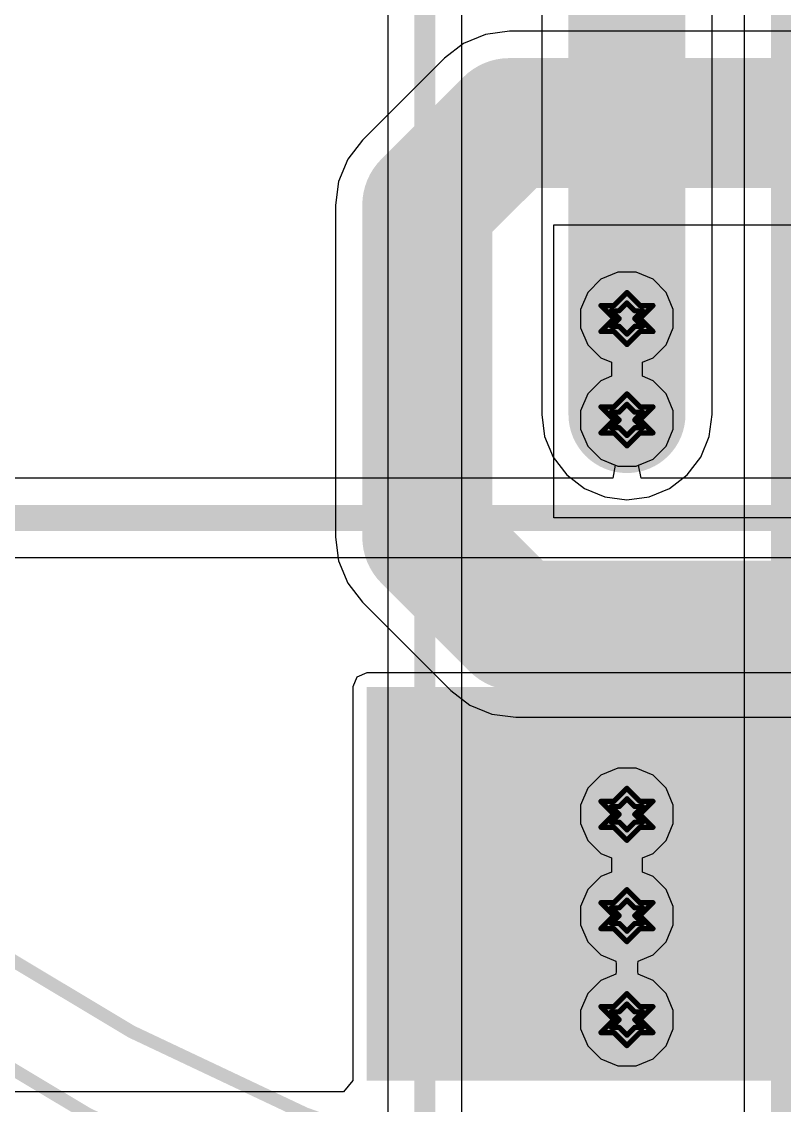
# Model space of a CAD drawing. Header units: inches. Extents: x -2.7 to 10.9, y -2.9 to 7.4.
# Drawn here: x 0.1083 to 0.4016, y 1.201 to 1.618 of the extents above; entities that cross this region are included whole.
import ezdxf

# ---------------------------------------------------------------- set-up
doc = ezdxf.new("R2010")
doc.units = ezdxf.units.IN
doc.header["$MEASUREMENT"] = 0
for name, color, linetype in [('Board Outline', 216, 'Continuous'), ('Bottom Layer', 5, 'Continuous'), ('Bottom Solder', 6, 'Continuous'), ('Drill Drawing', 1, 'Continuous'), ('Layer 2', 16, 'Continuous'), ('Layer 3', 76, 'Continuous'), ('Top Layer', 1, 'Continuous'), ('Top Overlay', 2, 'Continuous'), ('Top Solder', 216, 'Continuous'), ('Via Holes', 16, 'Continuous')]:
    doc.layers.add(name, color=color, linetype=linetype)

# ---------------------------------------------------------------- blocks, each defined once
blk = doc.blocks.new('EFM_620_31')
at = {"layer": 'Top Overlay'}
for points in [[(0.7874, 0, 0.005, 0.005, 1), (-0.7874, 0, 0.005, 0.005, 1)], [(0.75147, 0, 0.005, 0.005, 1), (-0.75147, 0, 0.005, 0.005, 1)]]:
    blk.add_lwpolyline(points, format="xyseb", close=True, dxfattribs=at)

msp = doc.modelspace()

# ---------------------------------------------------------------- hatches: boundary and pattern name
at = {"layer": 'Bottom Layer'}
h = msp.add_hatch(color=5, dxfattribs=at)
edge = h.paths.add_edge_path()
edge.add_arc((0.34108, 1.50377), 0.01181, 0, 360)
h = msp.add_hatch(color=5, dxfattribs=at)
edge = h.paths.add_edge_path()
edge.add_arc((0.34108, 1.46477), 0.01181, 0, 360)
msp.add_hatch(color=5, dxfattribs=at).paths.add_polyline_path([(0.241, 1.21057), (0.753, 1.21057), (0.753, 1.362), (0.241, 1.362)])
h = msp.add_hatch(color=5, dxfattribs=at)
edge = h.paths.add_edge_path()
edge.add_arc((0.34108, 1.313), 0.01181, 0, 360)
h = msp.add_hatch(color=5, dxfattribs=at)
edge = h.paths.add_edge_path()
edge.add_arc((0.34108, 1.274), 0.01181, 0, 360)
h = msp.add_hatch(color=5, dxfattribs=at)
edge = h.paths.add_edge_path()
edge.add_arc((0.34108, 1.234), 0.01181, 0, 360)
at = {"layer": 'Bottom Solder'}
h = msp.add_hatch(color=6, dxfattribs=at)
edge = h.paths.add_edge_path()
edge.add_arc((0.34108, 1.50377), 0.01581, 0, 360)
h = msp.add_hatch(color=6, dxfattribs=at)
edge = h.paths.add_edge_path()
edge.add_arc((0.34108, 1.46477), 0.01581, 0, 360)
h = msp.add_hatch(color=6, dxfattribs=at)
edge = h.paths.add_edge_path()
edge.add_arc((0.34108, 1.313), 0.01581, 0, 360)
h = msp.add_hatch(color=6, dxfattribs=at)
edge = h.paths.add_edge_path()
edge.add_arc((0.34108, 1.274), 0.01581, 0, 360)
h = msp.add_hatch(color=6, dxfattribs=at)
edge = h.paths.add_edge_path()
edge.add_arc((0.34108, 1.234), 0.01581, 0, 360)
at = {"layer": 'Layer 2'}
h = msp.add_hatch(color=16, dxfattribs=at)
edge = h.paths.add_edge_path()
edge.add_arc((0.34108, 1.50377), 0.01181, 0, 360)
h = msp.add_hatch(color=16, dxfattribs=at)
edge = h.paths.add_edge_path()
edge.add_arc((0.34108, 1.46477), 0.01181, 0, 360)
h = msp.add_hatch(color=16, dxfattribs=at)
edge = h.paths.add_edge_path()
edge.add_arc((0.34108, 1.313), 0.01181, 0, 360)
h = msp.add_hatch(color=16, dxfattribs=at)
edge = h.paths.add_edge_path()
edge.add_arc((0.34108, 1.274), 0.01181, 0, 360)
h = msp.add_hatch(color=16, dxfattribs=at)
edge = h.paths.add_edge_path()
edge.add_arc((0.34108, 1.234), 0.01181, 0, 360)
at = {"layer": 'Layer 3'}
h = msp.add_hatch(color=76, dxfattribs=at)
edge = h.paths.add_edge_path()
edge.add_arc((0.34108, 1.50377), 0.01181, 0, 360)
h = msp.add_hatch(color=76, dxfattribs=at)
edge = h.paths.add_edge_path()
edge.add_arc((0.34108, 1.46477), 0.01181, 0, 360)
h = msp.add_hatch(color=76, dxfattribs=at)
edge = h.paths.add_edge_path()
edge.add_arc((0.34108, 1.313), 0.01181, 0, 360)
h = msp.add_hatch(color=76, dxfattribs=at)
edge = h.paths.add_edge_path()
edge.add_arc((0.34108, 1.274), 0.01181, 0, 360)
h = msp.add_hatch(color=76, dxfattribs=at)
edge = h.paths.add_edge_path()
edge.add_arc((0.34108, 1.234), 0.01181, 0, 360)
at = {"layer": 'Top Layer'}
h = msp.add_hatch(color=1, dxfattribs=at)
edge = h.paths.add_edge_path()
edge.add_arc((0.34108, 1.50377), 0.01181, 0, 360)
h = msp.add_hatch(color=1, dxfattribs=at)
edge = h.paths.add_edge_path()
edge.add_arc((0.34108, 1.46477), 0.01181, 0, 360)
h = msp.add_hatch(color=1, dxfattribs=at)
edge = h.paths.add_edge_path()
edge.add_arc((0.34108, 1.313), 0.01181, 0, 360)
h = msp.add_hatch(color=1, dxfattribs=at)
edge = h.paths.add_edge_path()
edge.add_arc((0.34108, 1.274), 0.01181, 0, 360)
h = msp.add_hatch(color=1, dxfattribs=at)
edge = h.paths.add_edge_path()
edge.add_arc((0.34108, 1.234), 0.01181, 0, 360)
at = {"layer": 'Top Solder'}
h = msp.add_hatch(color=216, dxfattribs=at)
edge = h.paths.add_edge_path()
edge.add_arc((0.34108, 1.50377), 0.01581, 0, 360)
h = msp.add_hatch(color=216, dxfattribs=at)
edge = h.paths.add_edge_path()
edge.add_arc((0.34108, 1.46477), 0.01581, 0, 360)
h = msp.add_hatch(color=216, dxfattribs=at)
edge = h.paths.add_edge_path()
edge.add_arc((0.34108, 1.313), 0.01581, 0, 360)
h = msp.add_hatch(color=216, dxfattribs=at)
edge = h.paths.add_edge_path()
edge.add_arc((0.34108, 1.274), 0.01581, 0, 360)
h = msp.add_hatch(color=216, dxfattribs=at)
edge = h.paths.add_edge_path()
edge.add_arc((0.34108, 1.234), 0.01581, 0, 360)
at = {"layer": 'Via Holes'}
h = msp.add_hatch(color=7, dxfattribs=at)
edge = h.paths.add_edge_path()
edge.add_arc((0.34108, 1.50377), 0.00591, 0, 360)
h = msp.add_hatch(color=7, dxfattribs=at)
edge = h.paths.add_edge_path()
edge.add_arc((0.34108, 1.46477), 0.00591, 0, 360)
h = msp.add_hatch(color=7, dxfattribs=at)
edge = h.paths.add_edge_path()
edge.add_arc((0.34108, 1.313), 0.00591, 0, 360)
h = msp.add_hatch(color=7, dxfattribs=at)
edge = h.paths.add_edge_path()
edge.add_arc((0.34108, 1.274), 0.00591, 0, 360)
h = msp.add_hatch(color=7, dxfattribs=at)
edge = h.paths.add_edge_path()
edge.add_arc((0.34108, 1.234), 0.00591, 0, 360)

# ---------------------------------------------------------------- linework, layer by layer
at = {"layer": 'Board Outline'}
msp.add_lwpolyline([(-2.49969, 1.37795, 0.005, 0.005, -0.740599), (2.8433, 0.25075, 0.005, 0.005, 0)], format="xyseb", dxfattribs=at)
at = {"layer": 'Bottom Layer'}
for p, q in [((0.33099, 1.51887), (0.32598, 1.51386)), ((0.33754, 1.52158), (0.33099, 1.51887)), ((0.34462, 1.52158), (0.33754, 1.52158)), ((0.35117, 1.51887), (0.34462, 1.52158)), ((0.35618, 1.51386), (0.35117, 1.51887)), ((0.32598, 1.51386), (0.32327, 1.50731)), ((0.35889, 1.50731), (0.35618, 1.51386)), ((0.32327, 1.50731), (0.32327, 1.50023)), ((0.35889, 1.50023), (0.35889, 1.50731)), ((0.32327, 1.50023), (0.32598, 1.49368)), ((0.35618, 1.49368), (0.35889, 1.50023)), ((0.32598, 1.49368), (0.33099, 1.48867)), ((0.35117, 1.48867), (0.35618, 1.49368)), ((0.33099, 1.48867), (0.33508, 1.48698)), ((0.34708, 1.48698), (0.35117, 1.48867)), ((0.33508, 1.48698), (0.33508, 1.48156)), ((0.34708, 1.48156), (0.34708, 1.48698)), ((0.33508, 1.48156), (0.33099, 1.47987)), ((0.35117, 1.47987), (0.34708, 1.48156)), ((0.33099, 1.47987), (0.32598, 1.47486)), ((0.35618, 1.47486), (0.35117, 1.47987)), ((0.32598, 1.47486), (0.32327, 1.46831)), ((0.35889, 1.46831), (0.35618, 1.47486)), ((0.32327, 1.46831), (0.32327, 1.46123)), ((0.35889, 1.46123), (0.35889, 1.46831)), ((0.32327, 1.46123), (0.32598, 1.45468)), ((0.35618, 1.45468), (0.35889, 1.46123)), ((0.32598, 1.45468), (0.33099, 1.44967)), ((0.35117, 1.44967), (0.35618, 1.45468)), ((0.33099, 1.44967), (0.33658, 1.44735)), ((0.33658, 1.44735), (0.33559, 1.44236)), ((0.34558, 1.44735), (0.35117, 1.44967)), ((0.34657, 1.44236), (0.34558, 1.44735)), ((0.33559, 1.44236), (0.10335, 1.44236)), ((1.65461, 1.44236), (0.34657, 1.44236)), ((0.09701, 1.41177), (1.22051, 1.41177)), ((0.23717, 1.36583), (0.23559, 1.362)), ((0.241, 1.36741), (0.23717, 1.36583)), ((0.753, 1.36741), (0.241, 1.36741)), ((0.23559, 1.362), (0.23559, 1.21057)), ((0.23559, 1.21057), (0.232, 1.20616)), ((0.232, 1.20616), (-0.18099, 1.20616))]:
    msp.add_line(p, q, dxfattribs=at)
msp.add_lwpolyline([(0.09701, 1.42706, 0.01, 0.01, 0), (1.66094, 1.42706, 0.01, 0.01, 0)], format="xyseb", dxfattribs=at)
at = {"layer": 'Drill Drawing'}
for points in [[(0.33608, 1.50877, 0.002, 0.002, 0), (0.34108, 1.51377, 0.002, 0.002, 0)], [(0.34108, 1.51377, 0.002, 0.002, 0), (0.34608, 1.50877, 0.002, 0.002, 0)], [(0.33108, 1.50877, 0.002, 0.002, 0), (0.33608, 1.50377, 0.002, 0.002, 0)], [(0.33108, 1.50877, 0.002, 0.002, 0), (0.33608, 1.50877, 0.002, 0.002, 0)], [(0.33808, 1.50677, 0.002, 0.002, 0), (0.34108, 1.50977, 0.002, 0.002, 0)], [(0.34108, 1.50977, 0.002, 0.002, 0), (0.34408, 1.50677, 0.002, 0.002, 0)], [(0.34608, 1.50877, 0.002, 0.002, 0), (0.35108, 1.50877, 0.002, 0.002, 0)], [(0.34608, 1.50377, 0.002, 0.002, 0), (0.35108, 1.50877, 0.002, 0.002, 0)], [(0.33508, 1.50677, 0.002, 0.002, 0), (0.33808, 1.50377, 0.002, 0.002, 0)], [(0.33508, 1.50677, 0.002, 0.002, 0), (0.33808, 1.50677, 0.002, 0.002, 0)], [(0.34408, 1.50677, 0.002, 0.002, 0), (0.34708, 1.50677, 0.002, 0.002, 0)], [(0.34408, 1.50377, 0.002, 0.002, 0), (0.34708, 1.50677, 0.002, 0.002, 0)], [(0.33108, 1.49877, 0.002, 0.002, 0), (0.33608, 1.50377, 0.002, 0.002, 0)], [(0.33508, 1.50077, 0.002, 0.002, 0), (0.33808, 1.50377, 0.002, 0.002, 0)], [(0.33508, 1.50077, 0.002, 0.002, 0), (0.33808, 1.50077, 0.002, 0.002, 0)], [(0.33808, 1.50077, 0.002, 0.002, 0), (0.34108, 1.49777, 0.002, 0.002, 0)], [(0.34108, 1.49777, 0.002, 0.002, 0), (0.34408, 1.50077, 0.002, 0.002, 0)], [(0.34408, 1.50377, 0.002, 0.002, 0), (0.34708, 1.50077, 0.002, 0.002, 0)], [(0.34408, 1.50077, 0.002, 0.002, 0), (0.34708, 1.50077, 0.002, 0.002, 0)], [(0.34608, 1.50377, 0.002, 0.002, 0), (0.35108, 1.49877, 0.002, 0.002, 0)], [(0.33108, 1.49877, 0.002, 0.002, 0), (0.33608, 1.49877, 0.002, 0.002, 0)], [(0.33608, 1.49877, 0.002, 0.002, 0), (0.34108, 1.49377, 0.002, 0.002, 0)], [(0.34108, 1.49377, 0.002, 0.002, 0), (0.34608, 1.49877, 0.002, 0.002, 0)], [(0.34608, 1.49877, 0.002, 0.002, 0), (0.35108, 1.49877, 0.002, 0.002, 0)], [(0.33608, 1.46977, 0.002, 0.002, 0), (0.34108, 1.47477, 0.002, 0.002, 0)], [(0.34108, 1.47477, 0.002, 0.002, 0), (0.34608, 1.46977, 0.002, 0.002, 0)], [(0.33108, 1.46977, 0.002, 0.002, 0), (0.33608, 1.46477, 0.002, 0.002, 0)], [(0.33108, 1.46977, 0.002, 0.002, 0), (0.33608, 1.46977, 0.002, 0.002, 0)], [(0.33508, 1.46777, 0.002, 0.002, 0), (0.33808, 1.46477, 0.002, 0.002, 0)], [(0.33508, 1.46777, 0.002, 0.002, 0), (0.33808, 1.46777, 0.002, 0.002, 0)], [(0.33808, 1.46777, 0.002, 0.002, 0), (0.34108, 1.47077, 0.002, 0.002, 0)], [(0.34108, 1.47077, 0.002, 0.002, 0), (0.34408, 1.46777, 0.002, 0.002, 0)], [(0.34408, 1.46777, 0.002, 0.002, 0), (0.34708, 1.46777, 0.002, 0.002, 0)], [(0.34408, 1.46477, 0.002, 0.002, 0), (0.34708, 1.46777, 0.002, 0.002, 0)], [(0.34608, 1.46977, 0.002, 0.002, 0), (0.35108, 1.46977, 0.002, 0.002, 0)], [(0.34608, 1.46477, 0.002, 0.002, 0), (0.35108, 1.46977, 0.002, 0.002, 0)], [(0.33108, 1.45977, 0.002, 0.002, 0), (0.33608, 1.46477, 0.002, 0.002, 0)], [(0.33508, 1.46177, 0.002, 0.002, 0), (0.33808, 1.46477, 0.002, 0.002, 0)], [(0.34408, 1.46477, 0.002, 0.002, 0), (0.34708, 1.46177, 0.002, 0.002, 0)], [(0.34608, 1.46477, 0.002, 0.002, 0), (0.35108, 1.45977, 0.002, 0.002, 0)], [(0.33108, 1.45977, 0.002, 0.002, 0), (0.33608, 1.45977, 0.002, 0.002, 0)], [(0.33508, 1.46177, 0.002, 0.002, 0), (0.33808, 1.46177, 0.002, 0.002, 0)], [(0.33608, 1.45977, 0.002, 0.002, 0), (0.34108, 1.45477, 0.002, 0.002, 0)], [(0.33808, 1.46177, 0.002, 0.002, 0), (0.34108, 1.45877, 0.002, 0.002, 0)], [(0.34108, 1.45877, 0.002, 0.002, 0), (0.34408, 1.46177, 0.002, 0.002, 0)], [(0.34108, 1.45477, 0.002, 0.002, 0), (0.34608, 1.45977, 0.002, 0.002, 0)], [(0.34408, 1.46177, 0.002, 0.002, 0), (0.34708, 1.46177, 0.002, 0.002, 0)], [(0.34608, 1.45977, 0.002, 0.002, 0), (0.35108, 1.45977, 0.002, 0.002, 0)], [(0.33608, 1.318, 0.002, 0.002, 0), (0.34108, 1.323, 0.002, 0.002, 0)], [(0.34108, 1.323, 0.002, 0.002, 0), (0.34608, 1.318, 0.002, 0.002, 0)], [(0.33108, 1.318, 0.002, 0.002, 0), (0.33608, 1.313, 0.002, 0.002, 0)], [(0.33108, 1.318, 0.002, 0.002, 0), (0.33608, 1.318, 0.002, 0.002, 0)], [(0.33808, 1.316, 0.002, 0.002, 0), (0.34108, 1.319, 0.002, 0.002, 0)], [(0.34108, 1.319, 0.002, 0.002, 0), (0.34408, 1.316, 0.002, 0.002, 0)], [(0.34608, 1.318, 0.002, 0.002, 0), (0.35108, 1.318, 0.002, 0.002, 0)], [(0.34608, 1.313, 0.002, 0.002, 0), (0.35108, 1.318, 0.002, 0.002, 0)], [(0.33108, 1.308, 0.002, 0.002, 0), (0.33608, 1.313, 0.002, 0.002, 0)], [(0.33508, 1.316, 0.002, 0.002, 0), (0.33808, 1.313, 0.002, 0.002, 0)], [(0.33508, 1.316, 0.002, 0.002, 0), (0.33808, 1.316, 0.002, 0.002, 0)], [(0.33508, 1.31, 0.002, 0.002, 0), (0.33808, 1.313, 0.002, 0.002, 0)], [(0.34408, 1.316, 0.002, 0.002, 0), (0.34708, 1.316, 0.002, 0.002, 0)], [(0.34408, 1.313, 0.002, 0.002, 0), (0.34708, 1.316, 0.002, 0.002, 0)], [(0.34408, 1.313, 0.002, 0.002, 0), (0.34708, 1.31, 0.002, 0.002, 0)], [(0.34608, 1.313, 0.002, 0.002, 0), (0.35108, 1.308, 0.002, 0.002, 0)], [(0.33508, 1.31, 0.002, 0.002, 0), (0.33808, 1.31, 0.002, 0.002, 0)], [(0.33808, 1.31, 0.002, 0.002, 0), (0.34108, 1.307, 0.002, 0.002, 0)], [(0.34108, 1.307, 0.002, 0.002, 0), (0.34408, 1.31, 0.002, 0.002, 0)], [(0.34408, 1.31, 0.002, 0.002, 0), (0.34708, 1.31, 0.002, 0.002, 0)], [(0.33108, 1.308, 0.002, 0.002, 0), (0.33608, 1.308, 0.002, 0.002, 0)], [(0.33608, 1.308, 0.002, 0.002, 0), (0.34108, 1.303, 0.002, 0.002, 0)], [(0.34108, 1.303, 0.002, 0.002, 0), (0.34608, 1.308, 0.002, 0.002, 0)], [(0.34608, 1.308, 0.002, 0.002, 0), (0.35108, 1.308, 0.002, 0.002, 0)], [(0.33608, 1.279, 0.002, 0.002, 0), (0.34108, 1.284, 0.002, 0.002, 0)], [(0.34108, 1.284, 0.002, 0.002, 0), (0.34608, 1.279, 0.002, 0.002, 0)], [(0.33808, 1.277, 0.002, 0.002, 0), (0.34108, 1.28, 0.002, 0.002, 0)], [(0.34108, 1.28, 0.002, 0.002, 0), (0.34408, 1.277, 0.002, 0.002, 0)], [(0.33108, 1.279, 0.002, 0.002, 0), (0.33608, 1.274, 0.002, 0.002, 0)], [(0.33108, 1.279, 0.002, 0.002, 0), (0.33608, 1.279, 0.002, 0.002, 0)], [(0.33508, 1.277, 0.002, 0.002, 0), (0.33808, 1.274, 0.002, 0.002, 0)], [(0.33508, 1.277, 0.002, 0.002, 0), (0.33808, 1.277, 0.002, 0.002, 0)], [(0.34408, 1.277, 0.002, 0.002, 0), (0.34708, 1.277, 0.002, 0.002, 0)], [(0.34408, 1.274, 0.002, 0.002, 0), (0.34708, 1.277, 0.002, 0.002, 0)], [(0.34608, 1.279, 0.002, 0.002, 0), (0.35108, 1.279, 0.002, 0.002, 0)], [(0.34608, 1.274, 0.002, 0.002, 0), (0.35108, 1.279, 0.002, 0.002, 0)], [(0.33108, 1.269, 0.002, 0.002, 0), (0.33608, 1.274, 0.002, 0.002, 0)], [(0.33508, 1.271, 0.002, 0.002, 0), (0.33808, 1.274, 0.002, 0.002, 0)], [(0.33508, 1.271, 0.002, 0.002, 0), (0.33808, 1.271, 0.002, 0.002, 0)], [(0.33808, 1.271, 0.002, 0.002, 0), (0.34108, 1.268, 0.002, 0.002, 0)], [(0.34108, 1.268, 0.002, 0.002, 0), (0.34408, 1.271, 0.002, 0.002, 0)], [(0.34408, 1.274, 0.002, 0.002, 0), (0.34708, 1.271, 0.002, 0.002, 0)], [(0.34408, 1.271, 0.002, 0.002, 0), (0.34708, 1.271, 0.002, 0.002, 0)], [(0.34608, 1.274, 0.002, 0.002, 0), (0.35108, 1.269, 0.002, 0.002, 0)], [(0.33108, 1.269, 0.002, 0.002, 0), (0.33608, 1.269, 0.002, 0.002, 0)], [(0.33608, 1.269, 0.002, 0.002, 0), (0.34108, 1.264, 0.002, 0.002, 0)], [(0.34108, 1.264, 0.002, 0.002, 0), (0.34608, 1.269, 0.002, 0.002, 0)], [(0.34608, 1.269, 0.002, 0.002, 0), (0.35108, 1.269, 0.002, 0.002, 0)], [(0.33608, 1.239, 0.002, 0.002, 0), (0.34108, 1.244, 0.002, 0.002, 0)], [(0.34108, 1.244, 0.002, 0.002, 0), (0.34608, 1.239, 0.002, 0.002, 0)], [(0.33108, 1.239, 0.002, 0.002, 0), (0.33608, 1.234, 0.002, 0.002, 0)], [(0.33108, 1.239, 0.002, 0.002, 0), (0.33608, 1.239, 0.002, 0.002, 0)], [(0.33808, 1.237, 0.002, 0.002, 0), (0.34108, 1.24, 0.002, 0.002, 0)], [(0.34108, 1.24, 0.002, 0.002, 0), (0.34408, 1.237, 0.002, 0.002, 0)], [(0.34608, 1.239, 0.002, 0.002, 0), (0.35108, 1.239, 0.002, 0.002, 0)], [(0.34608, 1.234, 0.002, 0.002, 0), (0.35108, 1.239, 0.002, 0.002, 0)], [(0.33108, 1.229, 0.002, 0.002, 0), (0.33608, 1.234, 0.002, 0.002, 0)], [(0.33508, 1.237, 0.002, 0.002, 0), (0.33808, 1.234, 0.002, 0.002, 0)], [(0.33508, 1.237, 0.002, 0.002, 0), (0.33808, 1.237, 0.002, 0.002, 0)], [(0.33508, 1.231, 0.002, 0.002, 0), (0.33808, 1.234, 0.002, 0.002, 0)], [(0.34408, 1.237, 0.002, 0.002, 0), (0.34708, 1.237, 0.002, 0.002, 0)], [(0.34408, 1.234, 0.002, 0.002, 0), (0.34708, 1.237, 0.002, 0.002, 0)], [(0.34408, 1.234, 0.002, 0.002, 0), (0.34708, 1.231, 0.002, 0.002, 0)], [(0.34608, 1.234, 0.002, 0.002, 0), (0.35108, 1.229, 0.002, 0.002, 0)], [(0.33508, 1.231, 0.002, 0.002, 0), (0.33808, 1.231, 0.002, 0.002, 0)], [(0.33808, 1.231, 0.002, 0.002, 0), (0.34108, 1.228, 0.002, 0.002, 0)], [(0.34108, 1.228, 0.002, 0.002, 0), (0.34408, 1.231, 0.002, 0.002, 0)], [(0.34408, 1.231, 0.002, 0.002, 0), (0.34708, 1.231, 0.002, 0.002, 0)], [(0.33108, 1.229, 0.002, 0.002, 0), (0.33608, 1.229, 0.002, 0.002, 0)], [(0.33608, 1.229, 0.002, 0.002, 0), (0.34108, 1.224, 0.002, 0.002, 0)], [(0.34108, 1.224, 0.002, 0.002, 0), (0.34608, 1.229, 0.002, 0.002, 0)], [(0.34608, 1.229, 0.002, 0.002, 0), (0.35108, 1.229, 0.002, 0.002, 0)]]:
    msp.add_lwpolyline(points, format="xyseb", dxfattribs=at)
for points in [[(0.34058, 1.51377, 0.001, 0.001, 1), (0.34158, 1.51377, 0.001, 0.001, 1)], [(0.34058, 1.51377, 0.001, 0.001, 1), (0.34158, 1.51377, 0.001, 0.001, 1)], [(0.33058, 1.50877, 0.001, 0.001, 1), (0.33158, 1.50877, 0.001, 0.001, 1)], [(0.33058, 1.50877, 0.001, 0.001, 1), (0.33158, 1.50877, 0.001, 0.001, 1)], [(0.33558, 1.50877, 0.001, 0.001, 1), (0.33658, 1.50877, 0.001, 0.001, 1)], [(0.33558, 1.50877, 0.001, 0.001, 1), (0.33658, 1.50877, 0.001, 0.001, 1)], [(0.34058, 1.50977, 0.001, 0.001, 1), (0.34158, 1.50977, 0.001, 0.001, 1)], [(0.34058, 1.50977, 0.001, 0.001, 1), (0.34158, 1.50977, 0.001, 0.001, 1)], [(0.34558, 1.50877, 0.001, 0.001, 1), (0.34658, 1.50877, 0.001, 0.001, 1)], [(0.34558, 1.50877, 0.001, 0.001, 1), (0.34658, 1.50877, 0.001, 0.001, 1)], [(0.35058, 1.50877, 0.001, 0.001, 1), (0.35158, 1.50877, 0.001, 0.001, 1)], [(0.35058, 1.50877, 0.001, 0.001, 1), (0.35158, 1.50877, 0.001, 0.001, 1)], [(0.33458, 1.50677, 0.001, 0.001, 1), (0.33558, 1.50677, 0.001, 0.001, 1)], [(0.33458, 1.50677, 0.001, 0.001, 1), (0.33558, 1.50677, 0.001, 0.001, 1)], [(0.33758, 1.50677, 0.001, 0.001, 1), (0.33858, 1.50677, 0.001, 0.001, 1)], [(0.33758, 1.50677, 0.001, 0.001, 1), (0.33858, 1.50677, 0.001, 0.001, 1)], [(0.34358, 1.50677, 0.001, 0.001, 1), (0.34458, 1.50677, 0.001, 0.001, 1)], [(0.34358, 1.50677, 0.001, 0.001, 1), (0.34458, 1.50677, 0.001, 0.001, 1)], [(0.34658, 1.50677, 0.001, 0.001, 1), (0.34758, 1.50677, 0.001, 0.001, 1)], [(0.34658, 1.50677, 0.001, 0.001, 1), (0.34758, 1.50677, 0.001, 0.001, 1)], [(0.33458, 1.50077, 0.001, 0.001, 1), (0.33558, 1.50077, 0.001, 0.001, 1)], [(0.33458, 1.50077, 0.001, 0.001, 1), (0.33558, 1.50077, 0.001, 0.001, 1)], [(0.33558, 1.50377, 0.001, 0.001, 1), (0.33658, 1.50377, 0.001, 0.001, 1)], [(0.33558, 1.50377, 0.001, 0.001, 1), (0.33658, 1.50377, 0.001, 0.001, 1)], [(0.33758, 1.50377, 0.001, 0.001, 1), (0.33858, 1.50377, 0.001, 0.001, 1)], [(0.33758, 1.50377, 0.001, 0.001, 1), (0.33858, 1.50377, 0.001, 0.001, 1)], [(0.33758, 1.50077, 0.001, 0.001, 1), (0.33858, 1.50077, 0.001, 0.001, 1)], [(0.33758, 1.50077, 0.001, 0.001, 1), (0.33858, 1.50077, 0.001, 0.001, 1)], [(0.34358, 1.50377, 0.001, 0.001, 1), (0.34458, 1.50377, 0.001, 0.001, 1)], [(0.34358, 1.50377, 0.001, 0.001, 1), (0.34458, 1.50377, 0.001, 0.001, 1)], [(0.34358, 1.50077, 0.001, 0.001, 1), (0.34458, 1.50077, 0.001, 0.001, 1)], [(0.34358, 1.50077, 0.001, 0.001, 1), (0.34458, 1.50077, 0.001, 0.001, 1)], [(0.34558, 1.50377, 0.001, 0.001, 1), (0.34658, 1.50377, 0.001, 0.001, 1)], [(0.34558, 1.50377, 0.001, 0.001, 1), (0.34658, 1.50377, 0.001, 0.001, 1)], [(0.34658, 1.50077, 0.001, 0.001, 1), (0.34758, 1.50077, 0.001, 0.001, 1)], [(0.34658, 1.50077, 0.001, 0.001, 1), (0.34758, 1.50077, 0.001, 0.001, 1)], [(0.33058, 1.49877, 0.001, 0.001, 1), (0.33158, 1.49877, 0.001, 0.001, 1)], [(0.33058, 1.49877, 0.001, 0.001, 1), (0.33158, 1.49877, 0.001, 0.001, 1)], [(0.33558, 1.49877, 0.001, 0.001, 1), (0.33658, 1.49877, 0.001, 0.001, 1)], [(0.33558, 1.49877, 0.001, 0.001, 1), (0.33658, 1.49877, 0.001, 0.001, 1)], [(0.34058, 1.49777, 0.001, 0.001, 1), (0.34158, 1.49777, 0.001, 0.001, 1)], [(0.34058, 1.49777, 0.001, 0.001, 1), (0.34158, 1.49777, 0.001, 0.001, 1)], [(0.34558, 1.49877, 0.001, 0.001, 1), (0.34658, 1.49877, 0.001, 0.001, 1)], [(0.34558, 1.49877, 0.001, 0.001, 1), (0.34658, 1.49877, 0.001, 0.001, 1)], [(0.35058, 1.49877, 0.001, 0.001, 1), (0.35158, 1.49877, 0.001, 0.001, 1)], [(0.35058, 1.49877, 0.001, 0.001, 1), (0.35158, 1.49877, 0.001, 0.001, 1)], [(0.34058, 1.49377, 0.001, 0.001, 1), (0.34158, 1.49377, 0.001, 0.001, 1)], [(0.34058, 1.49377, 0.001, 0.001, 1), (0.34158, 1.49377, 0.001, 0.001, 1)], [(0.34058, 1.47477, 0.001, 0.001, 1), (0.34158, 1.47477, 0.001, 0.001, 1)], [(0.34058, 1.47477, 0.001, 0.001, 1), (0.34158, 1.47477, 0.001, 0.001, 1)], [(0.33058, 1.46977, 0.001, 0.001, 1), (0.33158, 1.46977, 0.001, 0.001, 1)], [(0.33058, 1.46977, 0.001, 0.001, 1), (0.33158, 1.46977, 0.001, 0.001, 1)], [(0.33458, 1.46777, 0.001, 0.001, 1), (0.33558, 1.46777, 0.001, 0.001, 1)], [(0.33458, 1.46777, 0.001, 0.001, 1), (0.33558, 1.46777, 0.001, 0.001, 1)], [(0.33558, 1.46977, 0.001, 0.001, 1), (0.33658, 1.46977, 0.001, 0.001, 1)], [(0.33558, 1.46977, 0.001, 0.001, 1), (0.33658, 1.46977, 0.001, 0.001, 1)], [(0.33758, 1.46777, 0.001, 0.001, 1), (0.33858, 1.46777, 0.001, 0.001, 1)], [(0.33758, 1.46777, 0.001, 0.001, 1), (0.33858, 1.46777, 0.001, 0.001, 1)], [(0.34058, 1.47077, 0.001, 0.001, 1), (0.34158, 1.47077, 0.001, 0.001, 1)], [(0.34058, 1.47077, 0.001, 0.001, 1), (0.34158, 1.47077, 0.001, 0.001, 1)], [(0.34358, 1.46777, 0.001, 0.001, 1), (0.34458, 1.46777, 0.001, 0.001, 1)], [(0.34358, 1.46777, 0.001, 0.001, 1), (0.34458, 1.46777, 0.001, 0.001, 1)], [(0.34558, 1.46977, 0.001, 0.001, 1), (0.34658, 1.46977, 0.001, 0.001, 1)], [(0.34558, 1.46977, 0.001, 0.001, 1), (0.34658, 1.46977, 0.001, 0.001, 1)], [(0.34658, 1.46777, 0.001, 0.001, 1), (0.34758, 1.46777, 0.001, 0.001, 1)], [(0.34658, 1.46777, 0.001, 0.001, 1), (0.34758, 1.46777, 0.001, 0.001, 1)], [(0.35058, 1.46977, 0.001, 0.001, 1), (0.35158, 1.46977, 0.001, 0.001, 1)], [(0.35058, 1.46977, 0.001, 0.001, 1), (0.35158, 1.46977, 0.001, 0.001, 1)], [(0.33558, 1.46477, 0.001, 0.001, 1), (0.33658, 1.46477, 0.001, 0.001, 1)], [(0.33558, 1.46477, 0.001, 0.001, 1), (0.33658, 1.46477, 0.001, 0.001, 1)], [(0.33758, 1.46477, 0.001, 0.001, 1), (0.33858, 1.46477, 0.001, 0.001, 1)], [(0.33758, 1.46477, 0.001, 0.001, 1), (0.33858, 1.46477, 0.001, 0.001, 1)], [(0.34358, 1.46477, 0.001, 0.001, 1), (0.34458, 1.46477, 0.001, 0.001, 1)], [(0.34358, 1.46477, 0.001, 0.001, 1), (0.34458, 1.46477, 0.001, 0.001, 1)], [(0.34558, 1.46477, 0.001, 0.001, 1), (0.34658, 1.46477, 0.001, 0.001, 1)], [(0.34558, 1.46477, 0.001, 0.001, 1), (0.34658, 1.46477, 0.001, 0.001, 1)], [(0.33058, 1.45977, 0.001, 0.001, 1), (0.33158, 1.45977, 0.001, 0.001, 1)], [(0.33058, 1.45977, 0.001, 0.001, 1), (0.33158, 1.45977, 0.001, 0.001, 1)], [(0.33458, 1.46177, 0.001, 0.001, 1), (0.33558, 1.46177, 0.001, 0.001, 1)], [(0.33458, 1.46177, 0.001, 0.001, 1), (0.33558, 1.46177, 0.001, 0.001, 1)], [(0.33558, 1.45977, 0.001, 0.001, 1), (0.33658, 1.45977, 0.001, 0.001, 1)], [(0.33558, 1.45977, 0.001, 0.001, 1), (0.33658, 1.45977, 0.001, 0.001, 1)], [(0.33758, 1.46177, 0.001, 0.001, 1), (0.33858, 1.46177, 0.001, 0.001, 1)], [(0.33758, 1.46177, 0.001, 0.001, 1), (0.33858, 1.46177, 0.001, 0.001, 1)], [(0.34058, 1.45877, 0.001, 0.001, 1), (0.34158, 1.45877, 0.001, 0.001, 1)], [(0.34058, 1.45877, 0.001, 0.001, 1), (0.34158, 1.45877, 0.001, 0.001, 1)], [(0.34358, 1.46177, 0.001, 0.001, 1), (0.34458, 1.46177, 0.001, 0.001, 1)], [(0.34358, 1.46177, 0.001, 0.001, 1), (0.34458, 1.46177, 0.001, 0.001, 1)], [(0.34558, 1.45977, 0.001, 0.001, 1), (0.34658, 1.45977, 0.001, 0.001, 1)], [(0.34558, 1.45977, 0.001, 0.001, 1), (0.34658, 1.45977, 0.001, 0.001, 1)], [(0.34658, 1.46177, 0.001, 0.001, 1), (0.34758, 1.46177, 0.001, 0.001, 1)], [(0.34658, 1.46177, 0.001, 0.001, 1), (0.34758, 1.46177, 0.001, 0.001, 1)], [(0.35058, 1.45977, 0.001, 0.001, 1), (0.35158, 1.45977, 0.001, 0.001, 1)], [(0.35058, 1.45977, 0.001, 0.001, 1), (0.35158, 1.45977, 0.001, 0.001, 1)], [(0.34058, 1.45477, 0.001, 0.001, 1), (0.34158, 1.45477, 0.001, 0.001, 1)], [(0.34058, 1.45477, 0.001, 0.001, 1), (0.34158, 1.45477, 0.001, 0.001, 1)], [(0.34058, 1.323, 0.001, 0.001, 1), (0.34158, 1.323, 0.001, 0.001, 1)], [(0.34058, 1.323, 0.001, 0.001, 1), (0.34158, 1.323, 0.001, 0.001, 1)], [(0.33058, 1.318, 0.001, 0.001, 1), (0.33158, 1.318, 0.001, 0.001, 1)], [(0.33058, 1.318, 0.001, 0.001, 1), (0.33158, 1.318, 0.001, 0.001, 1)], [(0.33558, 1.318, 0.001, 0.001, 1), (0.33658, 1.318, 0.001, 0.001, 1)], [(0.33558, 1.318, 0.001, 0.001, 1), (0.33658, 1.318, 0.001, 0.001, 1)], [(0.34058, 1.319, 0.001, 0.001, 1), (0.34158, 1.319, 0.001, 0.001, 1)], [(0.34058, 1.319, 0.001, 0.001, 1), (0.34158, 1.319, 0.001, 0.001, 1)], [(0.34558, 1.318, 0.001, 0.001, 1), (0.34658, 1.318, 0.001, 0.001, 1)], [(0.34558, 1.318, 0.001, 0.001, 1), (0.34658, 1.318, 0.001, 0.001, 1)], [(0.35058, 1.318, 0.001, 0.001, 1), (0.35158, 1.318, 0.001, 0.001, 1)], [(0.35058, 1.318, 0.001, 0.001, 1), (0.35158, 1.318, 0.001, 0.001, 1)], [(0.33458, 1.316, 0.001, 0.001, 1), (0.33558, 1.316, 0.001, 0.001, 1)], [(0.33458, 1.316, 0.001, 0.001, 1), (0.33558, 1.316, 0.001, 0.001, 1)], [(0.33558, 1.313, 0.001, 0.001, 1), (0.33658, 1.313, 0.001, 0.001, 1)], [(0.33558, 1.313, 0.001, 0.001, 1), (0.33658, 1.313, 0.001, 0.001, 1)], [(0.33758, 1.316, 0.001, 0.001, 1), (0.33858, 1.316, 0.001, 0.001, 1)], [(0.33758, 1.316, 0.001, 0.001, 1), (0.33858, 1.316, 0.001, 0.001, 1)], [(0.33758, 1.313, 0.001, 0.001, 1), (0.33858, 1.313, 0.001, 0.001, 1)], [(0.33758, 1.313, 0.001, 0.001, 1), (0.33858, 1.313, 0.001, 0.001, 1)], [(0.34358, 1.316, 0.001, 0.001, 1), (0.34458, 1.316, 0.001, 0.001, 1)], [(0.34358, 1.316, 0.001, 0.001, 1), (0.34458, 1.316, 0.001, 0.001, 1)], [(0.34358, 1.313, 0.001, 0.001, 1), (0.34458, 1.313, 0.001, 0.001, 1)], [(0.34358, 1.313, 0.001, 0.001, 1), (0.34458, 1.313, 0.001, 0.001, 1)], [(0.34558, 1.313, 0.001, 0.001, 1), (0.34658, 1.313, 0.001, 0.001, 1)], [(0.34558, 1.313, 0.001, 0.001, 1), (0.34658, 1.313, 0.001, 0.001, 1)], [(0.34658, 1.316, 0.001, 0.001, 1), (0.34758, 1.316, 0.001, 0.001, 1)], [(0.34658, 1.316, 0.001, 0.001, 1), (0.34758, 1.316, 0.001, 0.001, 1)], [(0.33458, 1.31, 0.001, 0.001, 1), (0.33558, 1.31, 0.001, 0.001, 1)], [(0.33458, 1.31, 0.001, 0.001, 1), (0.33558, 1.31, 0.001, 0.001, 1)], [(0.33758, 1.31, 0.001, 0.001, 1), (0.33858, 1.31, 0.001, 0.001, 1)], [(0.33758, 1.31, 0.001, 0.001, 1), (0.33858, 1.31, 0.001, 0.001, 1)], [(0.34358, 1.31, 0.001, 0.001, 1), (0.34458, 1.31, 0.001, 0.001, 1)], [(0.34358, 1.31, 0.001, 0.001, 1), (0.34458, 1.31, 0.001, 0.001, 1)], [(0.34658, 1.31, 0.001, 0.001, 1), (0.34758, 1.31, 0.001, 0.001, 1)], [(0.34658, 1.31, 0.001, 0.001, 1), (0.34758, 1.31, 0.001, 0.001, 1)], [(0.33058, 1.308, 0.001, 0.001, 1), (0.33158, 1.308, 0.001, 0.001, 1)], [(0.33058, 1.308, 0.001, 0.001, 1), (0.33158, 1.308, 0.001, 0.001, 1)], [(0.33558, 1.308, 0.001, 0.001, 1), (0.33658, 1.308, 0.001, 0.001, 1)], [(0.33558, 1.308, 0.001, 0.001, 1), (0.33658, 1.308, 0.001, 0.001, 1)], [(0.34058, 1.307, 0.001, 0.001, 1), (0.34158, 1.307, 0.001, 0.001, 1)], [(0.34058, 1.307, 0.001, 0.001, 1), (0.34158, 1.307, 0.001, 0.001, 1)], [(0.34558, 1.308, 0.001, 0.001, 1), (0.34658, 1.308, 0.001, 0.001, 1)], [(0.34558, 1.308, 0.001, 0.001, 1), (0.34658, 1.308, 0.001, 0.001, 1)], [(0.35058, 1.308, 0.001, 0.001, 1), (0.35158, 1.308, 0.001, 0.001, 1)], [(0.35058, 1.308, 0.001, 0.001, 1), (0.35158, 1.308, 0.001, 0.001, 1)], [(0.34058, 1.303, 0.001, 0.001, 1), (0.34158, 1.303, 0.001, 0.001, 1)], [(0.34058, 1.303, 0.001, 0.001, 1), (0.34158, 1.303, 0.001, 0.001, 1)], [(0.34058, 1.284, 0.001, 0.001, 1), (0.34158, 1.284, 0.001, 0.001, 1)], [(0.34058, 1.284, 0.001, 0.001, 1), (0.34158, 1.284, 0.001, 0.001, 1)], [(0.34058, 1.28, 0.001, 0.001, 1), (0.34158, 1.28, 0.001, 0.001, 1)], [(0.34058, 1.28, 0.001, 0.001, 1), (0.34158, 1.28, 0.001, 0.001, 1)], [(0.33058, 1.279, 0.001, 0.001, 1), (0.33158, 1.279, 0.001, 0.001, 1)], [(0.33058, 1.279, 0.001, 0.001, 1), (0.33158, 1.279, 0.001, 0.001, 1)], [(0.33458, 1.277, 0.001, 0.001, 1), (0.33558, 1.277, 0.001, 0.001, 1)], [(0.33458, 1.277, 0.001, 0.001, 1), (0.33558, 1.277, 0.001, 0.001, 1)], [(0.33558, 1.279, 0.001, 0.001, 1), (0.33658, 1.279, 0.001, 0.001, 1)], [(0.33558, 1.279, 0.001, 0.001, 1), (0.33658, 1.279, 0.001, 0.001, 1)], [(0.33758, 1.277, 0.001, 0.001, 1), (0.33858, 1.277, 0.001, 0.001, 1)], [(0.33758, 1.277, 0.001, 0.001, 1), (0.33858, 1.277, 0.001, 0.001, 1)], [(0.34358, 1.277, 0.001, 0.001, 1), (0.34458, 1.277, 0.001, 0.001, 1)], [(0.34358, 1.277, 0.001, 0.001, 1), (0.34458, 1.277, 0.001, 0.001, 1)], [(0.34558, 1.279, 0.001, 0.001, 1), (0.34658, 1.279, 0.001, 0.001, 1)], [(0.34558, 1.279, 0.001, 0.001, 1), (0.34658, 1.279, 0.001, 0.001, 1)], [(0.34658, 1.277, 0.001, 0.001, 1), (0.34758, 1.277, 0.001, 0.001, 1)], [(0.34658, 1.277, 0.001, 0.001, 1), (0.34758, 1.277, 0.001, 0.001, 1)], [(0.35058, 1.279, 0.001, 0.001, 1), (0.35158, 1.279, 0.001, 0.001, 1)], [(0.35058, 1.279, 0.001, 0.001, 1), (0.35158, 1.279, 0.001, 0.001, 1)], [(0.33458, 1.271, 0.001, 0.001, 1), (0.33558, 1.271, 0.001, 0.001, 1)], [(0.33458, 1.271, 0.001, 0.001, 1), (0.33558, 1.271, 0.001, 0.001, 1)], [(0.33558, 1.274, 0.001, 0.001, 1), (0.33658, 1.274, 0.001, 0.001, 1)], [(0.33558, 1.274, 0.001, 0.001, 1), (0.33658, 1.274, 0.001, 0.001, 1)], [(0.33758, 1.274, 0.001, 0.001, 1), (0.33858, 1.274, 0.001, 0.001, 1)], [(0.33758, 1.274, 0.001, 0.001, 1), (0.33858, 1.274, 0.001, 0.001, 1)], [(0.33758, 1.271, 0.001, 0.001, 1), (0.33858, 1.271, 0.001, 0.001, 1)], [(0.33758, 1.271, 0.001, 0.001, 1), (0.33858, 1.271, 0.001, 0.001, 1)], [(0.34358, 1.274, 0.001, 0.001, 1), (0.34458, 1.274, 0.001, 0.001, 1)], [(0.34358, 1.274, 0.001, 0.001, 1), (0.34458, 1.274, 0.001, 0.001, 1)], [(0.34358, 1.271, 0.001, 0.001, 1), (0.34458, 1.271, 0.001, 0.001, 1)], [(0.34358, 1.271, 0.001, 0.001, 1), (0.34458, 1.271, 0.001, 0.001, 1)], [(0.34558, 1.274, 0.001, 0.001, 1), (0.34658, 1.274, 0.001, 0.001, 1)], [(0.34558, 1.274, 0.001, 0.001, 1), (0.34658, 1.274, 0.001, 0.001, 1)], [(0.34658, 1.271, 0.001, 0.001, 1), (0.34758, 1.271, 0.001, 0.001, 1)], [(0.34658, 1.271, 0.001, 0.001, 1), (0.34758, 1.271, 0.001, 0.001, 1)], [(0.33058, 1.269, 0.001, 0.001, 1), (0.33158, 1.269, 0.001, 0.001, 1)], [(0.33058, 1.269, 0.001, 0.001, 1), (0.33158, 1.269, 0.001, 0.001, 1)], [(0.33558, 1.269, 0.001, 0.001, 1), (0.33658, 1.269, 0.001, 0.001, 1)], [(0.33558, 1.269, 0.001, 0.001, 1), (0.33658, 1.269, 0.001, 0.001, 1)], [(0.34058, 1.268, 0.001, 0.001, 1), (0.34158, 1.268, 0.001, 0.001, 1)], [(0.34058, 1.268, 0.001, 0.001, 1), (0.34158, 1.268, 0.001, 0.001, 1)], [(0.34558, 1.269, 0.001, 0.001, 1), (0.34658, 1.269, 0.001, 0.001, 1)], [(0.34558, 1.269, 0.001, 0.001, 1), (0.34658, 1.269, 0.001, 0.001, 1)], [(0.35058, 1.269, 0.001, 0.001, 1), (0.35158, 1.269, 0.001, 0.001, 1)], [(0.35058, 1.269, 0.001, 0.001, 1), (0.35158, 1.269, 0.001, 0.001, 1)], [(0.34058, 1.264, 0.001, 0.001, 1), (0.34158, 1.264, 0.001, 0.001, 1)], [(0.34058, 1.264, 0.001, 0.001, 1), (0.34158, 1.264, 0.001, 0.001, 1)], [(0.34058, 1.244, 0.001, 0.001, 1), (0.34158, 1.244, 0.001, 0.001, 1)], [(0.34058, 1.244, 0.001, 0.001, 1), (0.34158, 1.244, 0.001, 0.001, 1)], [(0.33058, 1.239, 0.001, 0.001, 1), (0.33158, 1.239, 0.001, 0.001, 1)], [(0.33058, 1.239, 0.001, 0.001, 1), (0.33158, 1.239, 0.001, 0.001, 1)], [(0.33558, 1.239, 0.001, 0.001, 1), (0.33658, 1.239, 0.001, 0.001, 1)], [(0.33558, 1.239, 0.001, 0.001, 1), (0.33658, 1.239, 0.001, 0.001, 1)], [(0.34058, 1.24, 0.001, 0.001, 1), (0.34158, 1.24, 0.001, 0.001, 1)], [(0.34058, 1.24, 0.001, 0.001, 1), (0.34158, 1.24, 0.001, 0.001, 1)], [(0.34558, 1.239, 0.001, 0.001, 1), (0.34658, 1.239, 0.001, 0.001, 1)], [(0.34558, 1.239, 0.001, 0.001, 1), (0.34658, 1.239, 0.001, 0.001, 1)], [(0.35058, 1.239, 0.001, 0.001, 1), (0.35158, 1.239, 0.001, 0.001, 1)], [(0.35058, 1.239, 0.001, 0.001, 1), (0.35158, 1.239, 0.001, 0.001, 1)], [(0.33458, 1.237, 0.001, 0.001, 1), (0.33558, 1.237, 0.001, 0.001, 1)], [(0.33458, 1.237, 0.001, 0.001, 1), (0.33558, 1.237, 0.001, 0.001, 1)], [(0.33558, 1.234, 0.001, 0.001, 1), (0.33658, 1.234, 0.001, 0.001, 1)], [(0.33558, 1.234, 0.001, 0.001, 1), (0.33658, 1.234, 0.001, 0.001, 1)], [(0.33758, 1.237, 0.001, 0.001, 1), (0.33858, 1.237, 0.001, 0.001, 1)], [(0.33758, 1.237, 0.001, 0.001, 1), (0.33858, 1.237, 0.001, 0.001, 1)], [(0.33758, 1.234, 0.001, 0.001, 1), (0.33858, 1.234, 0.001, 0.001, 1)], [(0.33758, 1.234, 0.001, 0.001, 1), (0.33858, 1.234, 0.001, 0.001, 1)], [(0.34358, 1.237, 0.001, 0.001, 1), (0.34458, 1.237, 0.001, 0.001, 1)], [(0.34358, 1.237, 0.001, 0.001, 1), (0.34458, 1.237, 0.001, 0.001, 1)], [(0.34358, 1.234, 0.001, 0.001, 1), (0.34458, 1.234, 0.001, 0.001, 1)], [(0.34358, 1.234, 0.001, 0.001, 1), (0.34458, 1.234, 0.001, 0.001, 1)], [(0.34558, 1.234, 0.001, 0.001, 1), (0.34658, 1.234, 0.001, 0.001, 1)], [(0.34558, 1.234, 0.001, 0.001, 1), (0.34658, 1.234, 0.001, 0.001, 1)], [(0.34658, 1.237, 0.001, 0.001, 1), (0.34758, 1.237, 0.001, 0.001, 1)], [(0.34658, 1.237, 0.001, 0.001, 1), (0.34758, 1.237, 0.001, 0.001, 1)], [(0.33458, 1.231, 0.001, 0.001, 1), (0.33558, 1.231, 0.001, 0.001, 1)], [(0.33458, 1.231, 0.001, 0.001, 1), (0.33558, 1.231, 0.001, 0.001, 1)], [(0.33758, 1.231, 0.001, 0.001, 1), (0.33858, 1.231, 0.001, 0.001, 1)], [(0.33758, 1.231, 0.001, 0.001, 1), (0.33858, 1.231, 0.001, 0.001, 1)], [(0.34358, 1.231, 0.001, 0.001, 1), (0.34458, 1.231, 0.001, 0.001, 1)], [(0.34358, 1.231, 0.001, 0.001, 1), (0.34458, 1.231, 0.001, 0.001, 1)], [(0.34658, 1.231, 0.001, 0.001, 1), (0.34758, 1.231, 0.001, 0.001, 1)], [(0.34658, 1.231, 0.001, 0.001, 1), (0.34758, 1.231, 0.001, 0.001, 1)], [(0.33058, 1.229, 0.001, 0.001, 1), (0.33158, 1.229, 0.001, 0.001, 1)], [(0.33058, 1.229, 0.001, 0.001, 1), (0.33158, 1.229, 0.001, 0.001, 1)], [(0.33558, 1.229, 0.001, 0.001, 1), (0.33658, 1.229, 0.001, 0.001, 1)], [(0.33558, 1.229, 0.001, 0.001, 1), (0.33658, 1.229, 0.001, 0.001, 1)], [(0.34058, 1.228, 0.001, 0.001, 1), (0.34158, 1.228, 0.001, 0.001, 1)], [(0.34058, 1.228, 0.001, 0.001, 1), (0.34158, 1.228, 0.001, 0.001, 1)], [(0.34558, 1.229, 0.001, 0.001, 1), (0.34658, 1.229, 0.001, 0.001, 1)], [(0.34558, 1.229, 0.001, 0.001, 1), (0.34658, 1.229, 0.001, 0.001, 1)], [(0.35058, 1.229, 0.001, 0.001, 1), (0.35158, 1.229, 0.001, 0.001, 1)], [(0.35058, 1.229, 0.001, 0.001, 1), (0.35158, 1.229, 0.001, 0.001, 1)], [(0.34058, 1.224, 0.001, 0.001, 1), (0.34158, 1.224, 0.001, 0.001, 1)], [(0.34058, 1.224, 0.001, 0.001, 1), (0.34158, 1.224, 0.001, 0.001, 1)]]:
    msp.add_lwpolyline(points, format="xyseb", close=True, dxfattribs=at)
at = {"layer": 'Layer 2'}
for p, q in [((0.33099, 1.51887), (0.32598, 1.51386)), ((0.33754, 1.52158), (0.33099, 1.51887)), ((0.34462, 1.52158), (0.33754, 1.52158)), ((0.35117, 1.51887), (0.34462, 1.52158)), ((0.35618, 1.51386), (0.35117, 1.51887)), ((0.32598, 1.51386), (0.32327, 1.50731)), ((0.35889, 1.50731), (0.35618, 1.51386)), ((0.32327, 1.50731), (0.32327, 1.50023)), ((0.35889, 1.50023), (0.35889, 1.50731)), ((0.32327, 1.50023), (0.32598, 1.49368)), ((0.35618, 1.49368), (0.35889, 1.50023)), ((0.32598, 1.49368), (0.33099, 1.48867)), ((0.35117, 1.48867), (0.35618, 1.49368)), ((0.33099, 1.48867), (0.33508, 1.48698)), ((0.34708, 1.48698), (0.35117, 1.48867)), ((0.33508, 1.48698), (0.33508, 1.48156)), ((0.34708, 1.48156), (0.34708, 1.48698)), ((0.33508, 1.48156), (0.33099, 1.47987)), ((0.35117, 1.47987), (0.34708, 1.48156)), ((0.33099, 1.47987), (0.32598, 1.47486)), ((0.35618, 1.47486), (0.35117, 1.47987)), ((0.32598, 1.47486), (0.32327, 1.46831)), ((0.35889, 1.46831), (0.35618, 1.47486)), ((0.32327, 1.46831), (0.32327, 1.46123)), ((0.35889, 1.46123), (0.35889, 1.46831)), ((0.32327, 1.46123), (0.32598, 1.45468)), ((0.35618, 1.45468), (0.35889, 1.46123)), ((0.32598, 1.45468), (0.33099, 1.44967)), ((0.35117, 1.44967), (0.35618, 1.45468)), ((0.33099, 1.44967), (0.33754, 1.44696)), ((0.33754, 1.44696), (0.34462, 1.44696)), ((0.34462, 1.44696), (0.35117, 1.44967)), ((0.33754, 1.33081), (0.33099, 1.3281)), ((0.34462, 1.33081), (0.33754, 1.33081)), ((0.35117, 1.3281), (0.34462, 1.33081)), ((0.33099, 1.3281), (0.32598, 1.32309)), ((0.35618, 1.32309), (0.35117, 1.3281)), ((0.32598, 1.32309), (0.32327, 1.31654)), ((0.35889, 1.31654), (0.35618, 1.32309)), ((0.32327, 1.31654), (0.32327, 1.30946)), ((0.35889, 1.30946), (0.35889, 1.31654)), ((0.32327, 1.30946), (0.32598, 1.30291)), ((0.35618, 1.30291), (0.35889, 1.30946)), ((0.32598, 1.30291), (0.33099, 1.2979)), ((0.35117, 1.2979), (0.35618, 1.30291)), ((0.33099, 1.2979), (0.33508, 1.29621)), ((0.34708, 1.29621), (0.35117, 1.2979)), ((0.33508, 1.29621), (0.33508, 1.29079)), ((0.34708, 1.29079), (0.34708, 1.29621)), ((0.33099, 1.2891), (0.32598, 1.28409)), ((0.33508, 1.29079), (0.33099, 1.2891)), ((0.35117, 1.2891), (0.34708, 1.29079)), ((0.35618, 1.28409), (0.35117, 1.2891)), ((0.32598, 1.28409), (0.32327, 1.27754)), ((0.35889, 1.27754), (0.35618, 1.28409)), ((0.32327, 1.27754), (0.32327, 1.27046)), ((0.35889, 1.27046), (0.35889, 1.27754)), ((0.32327, 1.27046), (0.32598, 1.26391)), ((0.35618, 1.26391), (0.35889, 1.27046)), ((0.32598, 1.26391), (0.33099, 1.2589)), ((0.35117, 1.2589), (0.35618, 1.26391)), ((0.33099, 1.2589), (0.33679, 1.2565)), ((0.33679, 1.2565), (0.33695, 1.25545)), ((0.33695, 1.25545), (0.33695, 1.25255)), ((0.34521, 1.25545), (0.34537, 1.2565)), ((0.34521, 1.25255), (0.34521, 1.25545)), ((0.34537, 1.2565), (0.35117, 1.2589)), ((0.33679, 1.2515), (0.33099, 1.2491)), ((0.33695, 1.25255), (0.33679, 1.2515)), ((0.34537, 1.2515), (0.34521, 1.25255)), ((0.35117, 1.2491), (0.34537, 1.2515)), ((0.33099, 1.2491), (0.32598, 1.24409)), ((0.35618, 1.24409), (0.35117, 1.2491)), ((0.32598, 1.24409), (0.32327, 1.23754)), ((0.35889, 1.23754), (0.35618, 1.24409)), ((0.32327, 1.23754), (0.32327, 1.23046)), ((0.35889, 1.23046), (0.35889, 1.23754)), ((0.32327, 1.23046), (0.32598, 1.22391)), ((0.35618, 1.22391), (0.35889, 1.23046)), ((0.32598, 1.22391), (0.33099, 1.2189)), ((0.35117, 1.2189), (0.35618, 1.22391)), ((0.33099, 1.2189), (0.33754, 1.21619)), ((0.34462, 1.21619), (0.35117, 1.2189)), ((0.33754, 1.21619), (0.34462, 1.21619))]:
    msp.add_line(p, q, dxfattribs=at)
at = {"layer": 'Layer 3'}
for p, q in [((0.29586, 1.6143), (0.28672, 1.6131)), ((0.54714, 1.6143), (0.29586, 1.6143)), ((0.28672, 1.6131), (0.27821, 1.60957)), ((0.27821, 1.60957), (0.2709, 1.60396)), ((0.2709, 1.60396), (0.23932, 1.57239)), ((0.23932, 1.57239), (0.23371, 1.56507)), ((0.23371, 1.56507), (0.23018, 1.55656)), ((0.23018, 1.55656), (0.22898, 1.54742)), ((0.22898, 1.54742), (0.22898, 1.41965)), ((0.313, 1.42706), (0.313, 1.53983)), ((0.313, 1.53983), (0.62236, 1.53983)), ((0.45094, 1.42706), (0.313, 1.42706)), ((0.22898, 1.41965), (0.23018, 1.41051)), ((0.23018, 1.41051), (0.23371, 1.402)), ((0.23371, 1.402), (0.23932, 1.39468)), ((0.23932, 1.39468), (0.27333, 1.36067)), ((0.27333, 1.36067), (0.28064, 1.35506)), ((0.28064, 1.35506), (0.28916, 1.35154)), ((0.28916, 1.35154), (0.29829, 1.35033)), ((0.29829, 1.35033), (0.41614, 1.35033))]:
    msp.add_line(p, q, dxfattribs=at)
for points in [[(0.26428, 1.54742, 0.05, 0.05, 0), (0.29586, 1.579, 0.05, 0.05, 0)], [(0.29586, 1.579, 0.05, 0.05, 0), (0.50375, 1.579, 0.05, 0.05, 0)], [(0.26428, 1.41965, 0.05, 0.05, 0), (0.26428, 1.54742, 0.05, 0.05, 0)], [(0.26428, 1.41965, 0.05, 0.05, 0), (0.29829, 1.38563, 0.05, 0.05, 0)], [(0.29829, 1.38563, 0.05, 0.05, 0), (0.43076, 1.38563, 0.05, 0.05, 0)]]:
    msp.add_lwpolyline(points, format="xyseb", dxfattribs=at)
for points in [[(0.28336, 1.579, 0.025, 0.025, 1), (0.30836, 1.579, 0.025, 0.025, 1)], [(0.28336, 1.579, 0.025, 0.025, 1), (0.30836, 1.579, 0.025, 0.025, 1)], [(0.25178, 1.54742, 0.025, 0.025, 1), (0.27678, 1.54742, 0.025, 0.025, 1)], [(0.25178, 1.54742, 0.025, 0.025, 1), (0.27678, 1.54742, 0.025, 0.025, 1)], [(0.25178, 1.41965, 0.025, 0.025, 1), (0.27678, 1.41965, 0.025, 0.025, 1)], [(0.25178, 1.41965, 0.025, 0.025, 1), (0.27678, 1.41965, 0.025, 0.025, 1)], [(0.28579, 1.38563, 0.025, 0.025, 1), (0.31079, 1.38563, 0.025, 0.025, 1)], [(0.28579, 1.38563, 0.025, 0.025, 1), (0.31079, 1.38563, 0.025, 0.025, 1)]]:
    msp.add_lwpolyline(points, format="xyseb", close=True, dxfattribs=at)
at = {"layer": 'Top Layer'}
for p, q in [((0.3083, 2.06282), (0.3083, 1.50377)), ((0.37386, 1.50377), (0.37386, 2.04925)), ((0.24906, 1.94629), (0.24906, 0.9329)), ((0.27761, 0.78598), (0.27761, 1.94629)), ((0.38616, 1.64194), (0.38616, 0.87935)), ((0.3083, 1.50377), (0.3083, 1.46682)), ((0.37386, 1.46682), (0.37386, 1.50377)), ((0.3083, 1.46682), (0.30942, 1.45834)), ((0.37274, 1.45834), (0.37386, 1.46682)), ((0.30942, 1.45834), (0.31269, 1.45043)), ((0.36947, 1.45043), (0.37274, 1.45834)), ((0.31269, 1.45043), (0.3179, 1.44364)), ((0.36426, 1.44364), (0.36947, 1.45043)), ((0.3179, 1.44364), (0.32469, 1.43843)), ((0.35747, 1.43843), (0.36426, 1.44364)), ((0.32469, 1.43843), (0.3326, 1.43516)), ((0.3326, 1.43516), (0.34108, 1.43404)), ((0.34108, 1.43404), (0.34956, 1.43516)), ((0.34956, 1.43516), (0.35747, 1.43843)), ((0.33754, 1.33081), (0.33099, 1.3281)), ((0.34462, 1.33081), (0.33754, 1.33081)), ((0.35117, 1.3281), (0.34462, 1.33081)), ((0.33099, 1.3281), (0.32598, 1.32309)), ((0.35618, 1.32309), (0.35117, 1.3281)), ((0.32598, 1.32309), (0.32327, 1.31654)), ((0.35889, 1.31654), (0.35618, 1.32309)), ((0.32327, 1.31654), (0.32327, 1.30946)), ((0.35889, 1.30946), (0.35889, 1.31654)), ((0.32327, 1.30946), (0.32598, 1.30291)), ((0.35618, 1.30291), (0.35889, 1.30946)), ((0.32598, 1.30291), (0.33099, 1.2979)), ((0.35117, 1.2979), (0.35618, 1.30291)), ((0.33099, 1.2979), (0.33508, 1.29621)), ((0.34708, 1.29621), (0.35117, 1.2979)), ((0.33508, 1.29621), (0.33508, 1.29079)), ((0.34708, 1.29079), (0.34708, 1.29621)), ((0.33099, 1.2891), (0.32598, 1.28409)), ((0.33508, 1.29079), (0.33099, 1.2891)), ((0.35117, 1.2891), (0.34708, 1.29079)), ((0.35618, 1.28409), (0.35117, 1.2891)), ((0.32598, 1.28409), (0.32327, 1.27754)), ((0.35889, 1.27754), (0.35618, 1.28409)), ((0.32327, 1.27754), (0.32327, 1.27046)), ((0.35889, 1.27046), (0.35889, 1.27754)), ((0.32327, 1.27046), (0.32598, 1.26391)), ((0.35618, 1.26391), (0.35889, 1.27046)), ((0.32598, 1.26391), (0.33099, 1.2589)), ((0.35117, 1.2589), (0.35618, 1.26391)), ((0.33099, 1.2589), (0.33679, 1.2565)), ((0.33679, 1.2565), (0.33695, 1.25545)), ((0.33695, 1.25545), (0.33695, 1.25255)), ((0.34521, 1.25545), (0.34537, 1.2565)), ((0.34521, 1.25255), (0.34521, 1.25545)), ((0.34537, 1.2565), (0.35117, 1.2589)), ((0.33679, 1.2515), (0.33099, 1.2491)), ((0.33695, 1.25255), (0.33679, 1.2515)), ((0.34537, 1.2515), (0.34521, 1.25255)), ((0.35117, 1.2491), (0.34537, 1.2515)), ((0.33099, 1.2491), (0.32598, 1.24409)), ((0.35618, 1.24409), (0.35117, 1.2491)), ((0.32598, 1.24409), (0.32327, 1.23754)), ((0.35889, 1.23754), (0.35618, 1.24409)), ((0.32327, 1.23754), (0.32327, 1.23046)), ((0.35889, 1.23046), (0.35889, 1.23754)), ((0.32327, 1.23046), (0.32598, 1.22391)), ((0.35618, 1.22391), (0.35889, 1.23046)), ((0.32598, 1.22391), (0.33099, 1.2189)), ((0.35117, 1.2189), (0.35618, 1.22391)), ((0.33099, 1.2189), (0.33754, 1.21619)), ((0.34462, 1.21619), (0.35117, 1.2189)), ((0.33754, 1.21619), (0.34462, 1.21619))]:
    msp.add_line(p, q, dxfattribs=at)
for points in [[(0.34108, 1.50377, 0.045, 0.045, 0), (0.34108, 2.06282, 0.045, 0.045, 0)], [(0.26334, 0.56121, 0.008, 0.008, 0), (0.26334, 1.9572, 0.008, 0.008, 0)], [(0.404, 0.8479, 0.015, 0.015, 0), (0.404, 1.64194, 0.015, 0.015, 0)], [(0.34108, 1.46682, 0.045, 0.045, 0), (0.34108, 1.50377, 0.045, 0.045, 0)]]:
    msp.add_lwpolyline(points, format="xyseb", dxfattribs=at)
for points in [[(0.32983, 1.50377, 0.0225, 0.0225, 1), (0.35233, 1.50377, 0.0225, 0.0225, 1)], [(0.32983, 1.50377, 0.0225, 0.0225, 1), (0.35233, 1.50377, 0.0225, 0.0225, 1)], [(0.32983, 1.46682, 0.0225, 0.0225, 1), (0.35233, 1.46682, 0.0225, 0.0225, 1)]]:
    msp.add_lwpolyline(points, format="xyseb", close=True, dxfattribs=at)

# ---------------------------------------------------------------- block references
msp.add_blockref('EFM_620_31', (0.50483, 1.89206))

doc.saveas('drawing.dxf')
